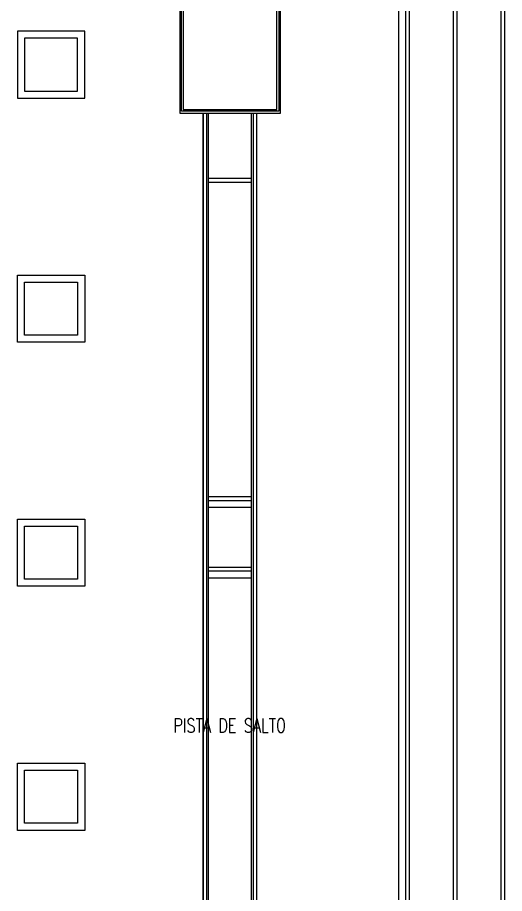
# Model space of a CAD drawing. Header units: inches. Extents: x 542787 to 543192, y 9574025 to 9574373.
# Drawn here: x 543114.15 to 543127.92, y 9574099.54 to 9574124.31 of the extents above; entities that cross this region are included whole.
import ezdxf
from ezdxf.enums import TextEntityAlignment as Align

# ---------------------------------------------------------------- set-up
doc = ezdxf.new("R2010")
doc.units = ezdxf.units.IN
doc.header["$MEASUREMENT"] = 0
doc.layers.add('I-ARQ', color=8, linetype='Continuous')
doc.layers.add('I-NORMO_ARQ', color=8, linetype='Continuous')
doc.styles.add('ROMANS', font='romans.shx', dxfattribs={"height": 0.025})

# ---------------------------------------------------------------- blocks, each defined once
blk = doc.blocks.new('MARACANAÚ')
at = {"layer": 'I-ARQ'}
for p, q in [((543213.884, 9574175.73), (543280.88, 9574175.729)), ((543213.884, 9574175.63), (543280.88, 9574175.629)), ((543213.865, 9574174.38), (543280.911, 9574174.38)), ((543213.874, 9574174.28), (543280.986, 9574174.28)), ((543213.894, 9574173.03), (543280.986, 9574173.03)), ((543213.894, 9574173.03), (543280.986, 9574173.03)), ((543213.897, 9574172.93), (543280.903, 9574172.93)), ((543213.897, 9574172.73), (543280.903, 9574172.73)), ((543217.56, 9574169.393), (543209.51, 9574169.393)), ((543217.56, 9574169.393), (543209.51, 9574169.393)), ((543217.56, 9574168.728), (543217.56, 9574169.393)), ((543217.56, 9574166.543), (543217.56, 9574169.393)), ((543209.56, 9574169.343), (543217.51, 9574169.343)), ((543217.46, 9574169.293), (543209.61, 9574169.293)), ((543217.46, 9574166.643), (543217.46, 9574169.293)), ((543217.51, 9574169.343), (543217.51, 9574166.593)), ((543257.56, 9574168.728), (543217.56, 9574168.728)), ((543257.56, 9574168.728), (543217.56, 9574168.728)), ((543257.56, 9574168.628), (543217.56, 9574168.628)), ((543257.56, 9574168.578), (543217.56, 9574168.578)), ((543219.41, 9574168.578), (543219.41, 9574167.358)), ((543219.51, 9574167.358), (543219.51, 9574168.578)), ((543228.41, 9574168.578), (543228.41, 9574167.358)), ((543228.51, 9574167.358), (543228.51, 9574168.578)), ((543228.71, 9574168.578), (543228.71, 9574167.358)), ((543230.41, 9574168.578), (543230.41, 9574167.358)), ((543230.51, 9574168.578), (543230.51, 9574167.358)), ((543230.71, 9574168.578), (543230.71, 9574167.358)), ((543257.56, 9574167.358), (543217.56, 9574167.358)), ((543257.56, 9574167.308), (543217.56, 9574167.308)), ((543257.56, 9574167.208), (543217.56, 9574167.208)), ((543217.56, 9574166.543), (543217.56, 9574167.208)), ((543217.56, 9574167.208), (543257.56, 9574167.208)), ((543209.61, 9574166.643), (543217.46, 9574166.643)), ((543209.51, 9574166.543), (543217.56, 9574166.543)), ((543209.51, 9574166.543), (543217.56, 9574166.543)), ((543217.51, 9574166.593), (543209.56, 9574166.593)), ((543217.14, 9574163.856), (543215.24, 9574163.856)), ((543215.24, 9574163.856), (543215.24, 9574161.956)), ((543217.14, 9574161.956), (543217.14, 9574163.856)), ((543222.14, 9574163.856), (543224.04, 9574163.856)), ((543222.14, 9574161.956), (543222.14, 9574163.856)), ((543224.04, 9574163.856), (543224.04, 9574161.956)), ((543229.04, 9574163.856), (543230.94, 9574163.856)), ((543229.04, 9574161.956), (543229.04, 9574163.856)), ((543230.94, 9574163.856), (543230.94, 9574161.956)), ((543235.94, 9574163.856), (543237.84, 9574163.856)), ((543235.94, 9574161.956), (543235.94, 9574163.856)), ((543237.84, 9574163.856), (543237.84, 9574161.956)), ((543216.94, 9574163.656), (543215.44, 9574163.656)), ((543215.44, 9574163.656), (543215.44, 9574162.156)), ((543216.94, 9574162.156), (543216.94, 9574163.656)), ((543222.34, 9574163.656), (543223.84, 9574163.656)), ((543222.34, 9574162.156), (543222.34, 9574163.656)), ((543223.84, 9574163.656), (543223.84, 9574162.156)), ((543229.24, 9574163.656), (543230.74, 9574163.656)), ((543229.24, 9574162.156), (543229.24, 9574163.656)), ((543230.74, 9574163.656), (543230.74, 9574162.156)), ((543236.14, 9574163.656), (543237.64, 9574163.656)), ((543236.14, 9574162.156), (543236.14, 9574163.656)), ((543237.64, 9574163.656), (543237.64, 9574162.156)), ((543215.24, 9574161.956), (543217.14, 9574161.956)), ((543215.44, 9574162.156), (543216.94, 9574162.156)), ((543224.04, 9574161.956), (543222.14, 9574161.956)), ((543223.84, 9574162.156), (543222.34, 9574162.156)), ((543230.94, 9574161.956), (543229.04, 9574161.956)), ((543230.74, 9574162.156), (543229.24, 9574162.156)), ((543237.84, 9574161.956), (543235.94, 9574161.956)), ((543237.64, 9574162.156), (543236.14, 9574162.156))]:
    blk.add_line(p, q, dxfattribs=at)
at = {"layer": 'I-NORMO_ARQ', "style": 'ROMANS', "width": 0.75}
blk.add_text('PISTA DE SALTO', height=0.4, rotation=90, dxfattribs=at).set_placement((543234.875, 9574167.956), align=Align.MIDDLE_CENTER)

msp = doc.modelspace()

# ---------------------------------------------------------------- block references
at = {"layer": 'I-ARQ', "rotation": 270}
msp.add_blockref('MARACANAÚ', (-9031047.807, 10117339.169), dxfattribs=at)

doc.saveas('drawing.dxf')
